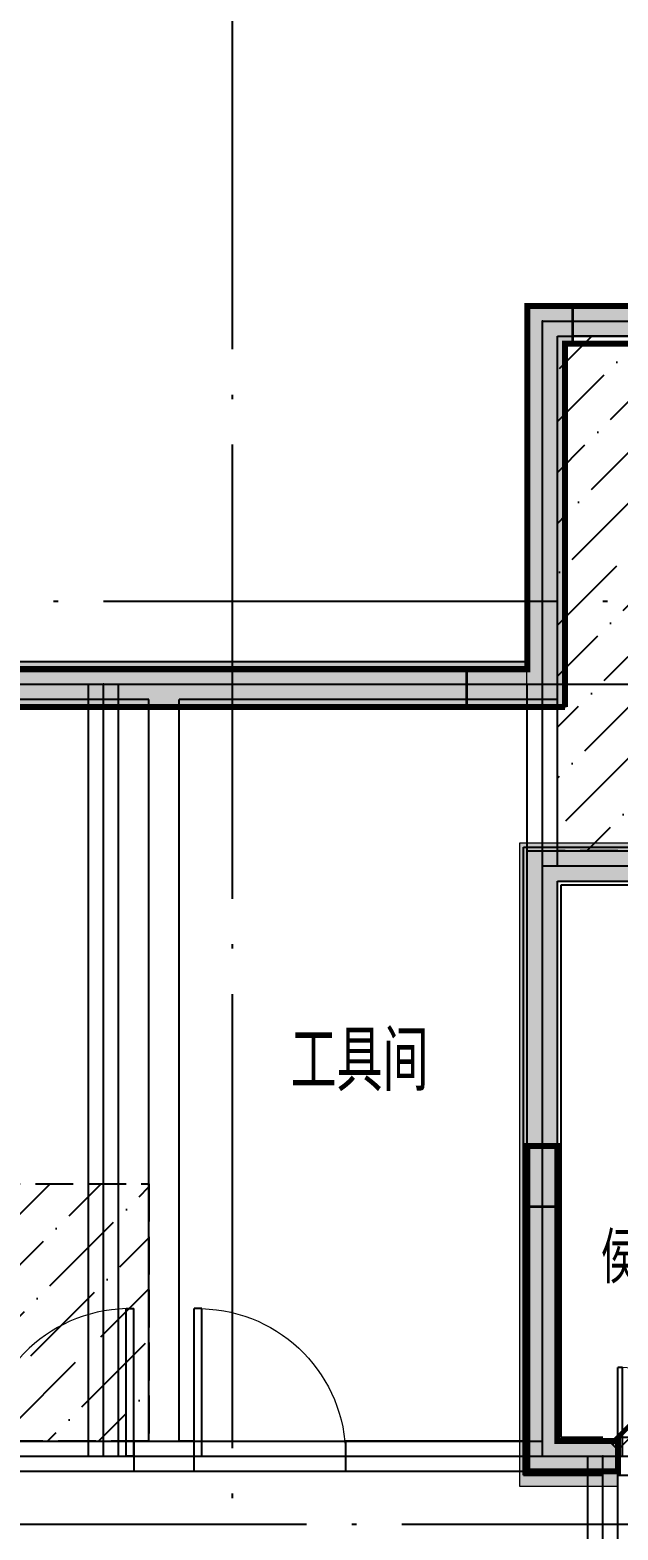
# Model space of a CAD drawing. Extents: x 290727 to 13733020, y 1731457 to 3643100.
# Drawn here: x 718977 to 722863, y 2202942 to 2212852 of the extents above; entities that cross this region are included whole.
import ezdxf

# ---------------------------------------------------------------- set-up
doc = ezdxf.new("R2010")
doc.units = 0
doc.header["$LTSCALE"] = 10
doc.header["$PDSIZE"] = 0.5
for name, pattern in [('DASH', [0.35, 0.25, -0.1]), ('DASHED', [0.75, 0.5, -0.25]), ('DOTE', [2.4200000000000004, 2, -0.2, 0.02, -0.2])]:
    doc.linetypes.add(name, pattern=pattern)
doc.layers.get('0').update_dxf_attribs({"linetype": 'CONTINUOUS'})
doc.layers.add('1106', color=7, linetype='CONTINUOUS', true_color=0x89bf5f)
doc.layers.add('2206', color=7, linetype='CONTINUOUS', true_color=0x3474d4)
for name, color, linetype in [('BEAM_DASH', 144, 'DASHED'), ('DOTE', 8, 'DOTE'), ('PUB_HATCH', 8, 'CONTINUOUS'), ('PUB_TEXT', 7, 'CONTINUOUS'), ('WALL', 255, 'CONTINUOUS'), ('WINDOW', 4, 'CONTINUOUS'), ('X-人防$0$PUB_HATCH', 8, 'CONTINUOUS'), ('人防4..30$0$人防4..30$0$SPACE_HATCH', 8, 'CONTINUOUS'), ('作业图', 4, 'CONTINUOUS'), ('文字', 4, 'CONTINUOUS')]:
    doc.layers.add(name, color=color, linetype=linetype)
doc.layers.add('DIM_MODI', color=6, linetype='CONTINUOUS', plot=False)
for name, color, linetype, lineweight in [('S_ConcWall', 8, 'CONTINUOUS', 35), ('X-人防$0$人防', 210, 'CONTINUOUS', 20), ('人防4..30$0$人防4..30$0$人防', 210, 'CONTINUOUS', 20)]:
    doc.layers.add(name, color=color, linetype=linetype, lineweight=lineweight)
doc.layers.get('0').off()
doc.styles.add('HNSJY', font='HNSJY-07', dxfattribs={"width": 0.8, "bigfont": 'HNSJY-HZ'})
pattern_1 = [(45, (0, 0), (126.284851702535, 463.0444562426283), [595.3125, -119.0625, 0, -119.0625])]

# ---------------------------------------------------------------- blocks, each defined once
blk = doc.blocks.new('A$C55C93FC2')
at = {"layer": 'DOTE', "linetype": 'DOTE', "ltscale": 150}
for p, q in [((235384.415015288, 127235.4713699026), (235384.4150152875, 12199.99773951061)), ((107484.1350579556, 82642.35001189308), (252290.8196143164, 82642.35001189169)), ((102195.9590474386, 76542.35001189262), (252290.8196143164, 76542.35001189169))]:
    blk.add_line(p, q, dxfattribs=at)
blk = doc.blocks.new('A$C682E2834')
h = blk.add_hatch(color=0)
h.dxf.hatch_style = 1
h.paths.add_polyline_path([(30400.23085716739, 7899.570863577392), (30600.24778824602, 7899.58779752336), (30600.28163841716, 7499.763246389892), (30800.28163841716, 7499.782777639892), (30800.23085716716, 7899.561097952392), (32999.96913841716, 7899.459535452392), (33000.16445091716, 7499.571840139892), (33200.16445091716, 7499.638246389892), (33200.05505534937, 7899.587791461672), (33200.00038841716, 7899.570863577392), (33200.00038841739, 8099.440454095457), (30600.23085716739, 8099.570863577392), (30400.23085716739, 8099.570863577392)])
edge = h.paths.add_edge_path(flags=16)
edge.add_line((11799.89296654239, 7900.001527639892), (11799.80312279216, 7500.223207327392))
h.paths.add_polyline_path([(9600.016013417393, 7900.001527639892), (11799.89296654239, 7900.001527639892)], flags=17)
h.paths.add_polyline_path([(21424.87343529216, 250.0015276398917), (21599.87343529216, 250.0020159211417), (21599.87343529216, 0.002015921141719446), (21174.87343529216, 0.001527639891719446), (20999.87343529216, 0.002015921141719446), (20999.87343529216, 250.0020159211417), (21174.87343529216, 250.0015276398917), (21175.03163841716, 2150.010804983642), (21425.03163841716, 2149.991273733642)])
h.paths.add_polyline_path([(42349.82460716716, 2149.023988577392), (42599.82460716716, 2149.014222952392), (42599.74648216716, 0.0005510773917194456), (42199.74648216716, 0.002015921141719446), (42199.74648216716, 250.0020159211417), (42349.74648216716, 250.0015276398917)])
h.paths.add_polyline_path([(42599.90663841716, 3549.014222952392), (42349.90663841716, 3549.025941702392), (42350.00429466716, 5450.001527639892), (42200.00038841716, 5450.001527639892), (42200.00038841716, 5700.001527639892), (42600.00038841716, 5700.001527639892)])
h.paths.add_polyline_path([(40700.23085716716, 10549.10113701489), (40700.24257591716, 10799.10113701489), (41300.23866966716, 10799.07574638989), (41300.16054466716, 8649.073793264892), (41050.16054466716, 8649.083558889892), (41050.24257591716, 10549.08648857739)])
h.paths.add_polyline_path([(39150.00038841716, 5450.001527639892), (39150.00038841716, 5700.001527639892), (41050.00038841716, 5700.001527639892), (41050.00038841716, 6099.077699514892), (41300.00038841716, 6099.077699514892), (41300.00038841716, 5450.001527639892)])
h.paths.add_polyline_path([(35100.33632591716, 12949.37848076489), (35100.34804466716, 13199.37848076489), (35400.34023216716, 13199.34918388989), (35400.23866966716, 10799.34625420239), (35800.24648216716, 10799.33160576489), (35800.22695091716, 10549.33160576489), (35150.23866966716, 10549.36383232739), (35150.34413841716, 12949.36090263989)])
h.paths.add_polyline_path([(28700.48085716716, 13199.59723076489), (28700.47695091716, 12949.59723076489), (28650.48281029216, 12949.60309013989), (28650.38124779216, 10549.60504326489), (28000.38124779216, 10549.60504326489), (28000.38124779216, 10799.60504326489), (28400.38124779216, 10799.60504326489), (28400.48281029216, 13199.60699638989)])
h.paths.add_polyline_path([(22750.16249779216, 8649.935121389892), (22500.16249779216, 8649.944887014892), (22500.23866966716, 10799.94586357739), (23100.24257591716, 10799.91754326489), (23100.23085716716, 10549.91754326489), (22750.23866966716, 10549.93414482739)])
h.paths.add_polyline_path([(24650.00234154216, 5700.001527639892), (24650.00234154216, 5450.001527639892), (22500.00234154216, 5450.001527639892), (22500.00234154216, 6049.940980764892), (22750.00234154216, 6049.940980764892), (22750.00234154216, 5700.001527639892)])
h.paths.add_polyline_path([(25699.81679466716, 250.0010393586417), (25699.81679466716, 0.001039358641719446), (24799.74648216716, 0.001039358641719446), (24799.83046654216, 2149.837953421142), (25049.83046654216, 2149.827699514892), (25049.74648216716, 250.0010393586417)])
h.paths.add_polyline_path([(32024.28945091716, 0.001039358641719446), (31299.81679466716, 0.001039358641719446), (31299.81679466716, 250.0010393586417), (31774.35976341716, 250.0010393586417), (31774.89101341716, 2149.639711233642), (32024.89101341716, 2149.569398733642), (32024.35976341716, 250.0010393586417), (32499.81679466716, 250.0010393586417), (32499.81679466716, 0.001039358641719446)])
h.paths.add_polyline_path([(29000.14491966716, 5700.001527639892), (29000.14491966716, 5500.001527639892), (28400.14296654216, 5500.001527639892), (28400.22109154216, 7249.609926077392), (28600.22109154216, 7249.600160452392), (28600.14296654216, 5700.001527639892)])
h.paths.add_polyline_path([(34800.00038841716, 5500.001527639892), (34800.00038841716, 5700.001527639892), (35200.00038841716, 5700.001527639892), (35200.00038841716, 7249.351137014892), (35400.00038841716, 7249.351137014892), (35400.00038841716, 5500.001527639892)])
h.paths.add_polyline_path([(30000.47695091716, 12949.58355888989), (30000.48085716716, 13199.58160576489), (30600.48281029216, 13199.57184013989), (30600.32656029216, 9399.568910452392), (30400.33046654216, 9399.575746389892), (30400.48671654216, 12949.57574638989)])
h.paths.add_polyline_path([(33200.18398216716, 9399.449769827392), (33400.18007591716, 9399.442933889892), (33400.34023216716, 12949.44098076489), (33800.33632591716, 12949.41949638989), (33800.34804466716, 13199.41949638989), (33200.34023216716, 13199.44879326489)])
h.paths.add_polyline_path([(38099.74648216716, 0.001039358641719446), (38099.74648216716, 250.0010393586417), (38749.74648216716, 250.0010393586417), (38749.82460716716, 2149.190980764892), (38999.82460716716, 2149.181215139892), (38999.74648216716, 0.001039358641719446)])
h.paths.add_polyline_path([(35024.86366966716, 2149.365785452392), (34774.86366966716, 2149.374574514892), (34774.93788841716, 4199.375551077392), (35024.93788841716, 4199.365785452392)])
h.paths.add_polyline_path([(29025.00234154216, 2149.648500296142), (28775.00234154216, 2149.648500296142), (28775.00234154216, 4199.648012014892), (29025.00234154216, 4199.648012014892)])
h.paths.add_polyline_path([(1900.001609120285, 10800.00152763989), (1900.001609120285, 10550.00152763989), (1550.001609120285, 10550.00152763989), (1550.001609120285, 8650.001527639892), (1300.001609120285, 8650.001527639892), (1300.001609120285, 10800.00152763989)])
h.paths.add_polyline_path([(3450.00136497966, 5700.001527639892), (3450.00136497966, 5450.001527639892), (1300.001609120285, 5450.001527639892), (1300.001609120285, 6100.001527639892), (1550.001609120285, 6100.001527639892), (1550.001609120285, 5700.001527639892)])
h.paths.add_polyline_path([(20100.00234154216, 8650.001527639892), (19850.00234154216, 8650.001527639892), (19850.00234154216, 10550.00152763989), (19500.00234154216, 10550.00152763989), (19500.00234154216, 10800.00152763989), (20100.00234154216, 10800.00152763989)])
h.paths.add_polyline_path([(13899.85097435466, 12950.00152763989), (13899.85097435466, 13200.00152763989), (14199.85488060466, 13200.00152763989), (14199.85488060466, 10800.00152763989), (14599.85585716716, 10800.00152763989), (14599.85585716716, 10550.00152763989), (13949.85488060466, 10550.00152763989), (13949.85488060466, 12950.00152763989)])
h.paths.add_polyline_path([(7499.99745872966, 13200.00152763989), (7499.99745872966, 12950.00152763989), (7450.00136497966, 12950.00152763989), (7450.00136497966, 10550.00152763989), (6800.00136497966, 10550.00152763989), (6800.00136497966, 10800.00152763989), (7200.00136497966, 10800.00152763989), (7200.00136497966, 13200.00152763989)])
h.paths.add_polyline_path([(17950.00234154216, 5450.001527639892), (17950.00234154216, 5700.001527639892), (19850.00234154216, 5700.001527639892), (19850.00234154216, 6050.001527639892), (20100.00234154216, 6050.001527639892), (20100.00234154216, 5450.001527639892)])
h.paths.add_polyline_path([(16900.00234154216, 0.001039358641719446), (16900.00234154216, 250.0010393586417), (17550.00234154216, 250.0010393586417), (17550.00234154216, 2150.001039358642), (17800.00234154216, 2150.001039358642), (17800.00234154216, 0.001039358641719446)])
h.paths.add_polyline_path([(10575.42616966716, 0.001039358641719446), (10100.00136497966, 0.001039358641719446), (10100.00136497966, 250.0010393586417), (10575.42616966716, 250.0010393586417), (10575.00136497966, 2149.975160452392), (10825.00136497966, 2150.026918264892), (10825.42616966716, 250.0010393586417), (11300.00136497966, 250.0010393586417), (11300.00136497966, 0.001039358641719446)])
h.paths.add_polyline_path([(400.0016091202851, 5700.001527639892), (400.0016091202851, 5450.001527639892), (250.0016091202851, 5450.001527639892), (250.0016091202851, 3550.001527639892), (0.001609120285138488, 3550.001527639892), (0.001609120285138488, 5700.001527639892)])
h.paths.add_polyline_path([(400.0011208390351, 250.0020159211417), (400.0018532609101, 0.002015921141719446), (0.001609120285138488, 0.0005510773917194456), (0.001609120285138488, 2150.001039358642), (250.0016091202851, 2150.001039358642), (250.0016091202851, 250.0015276398917)])
h.paths.add_polyline_path([(13599.85488060466, 5500.001527639892), (13599.85488060466, 5700.001527639892), (13999.85488060466, 5700.001527639892), (13999.85488060466, 7250.001527639892), (14199.85488060466, 7250.001527639892), (14199.85488060466, 5500.001527639892)])
h.paths.add_polyline_path([(7800.00136497966, 5700.001527639892), (7800.00136497966, 5500.001527639892), (7200.00136497966, 5500.001527639892), (7200.00136497966, 7250.001527639892), (7400.00136497966, 7250.001527639892), (7400.00136497966, 5700.001527639892)])
h.paths.add_polyline_path([(12599.85097435466, 13200.00152763989), (12599.85097435466, 12950.00152763989), (12199.85488060466, 12950.00152763989), (12199.85488060466, 9400.001527639892), (11999.85488060466, 9400.001527639892), (11999.85488060466, 13200.00152763989)])
h.paths.add_polyline_path([(9200.001364979893, 9400.001527639892), (9200.001364979893, 12950.00152763989), (8799.99745872966, 12950.00152763989), (8799.99745872966, 13200.00152763989), (9400.00136497966, 13200.00152763989), (9400.001364979893, 9400.001527639892)])
h.paths.add_polyline_path([(4500.00136497966, 250.0010393586417), (4500.00136497966, 0.001039358641719446), (3600.00136497966, 0.001039358641719446), (3600.00136497966, 2150.001039358642), (3850.00136497966, 2150.001039358642), (3850.00136497966, 250.0010393586417)])
h.paths.add_polyline_path([(7825.00136497966, 2150.001039358642), (7575.00136497966, 2150.001039358642), (7575.00136497966, 4200.001527639892), (7825.00136497966, 4200.001527639892)])
h.paths.add_polyline_path([(13824.85683372966, 2150.001039358642), (13574.85683372966, 2150.001039358642), (13574.85683372966, 4200.001527639892), (13824.85683372966, 4200.001527639892)])
edge = h.paths.add_edge_path()
edge.add_line((11999.78554466739, 8100.001527639892), (12199.78554466739, 8100.001527639892))
edge.add_line((12199.78554466739, 8100.001527639892), (12199.78554466739, 7900.001527639892))
edge.add_line((12199.78554466739, 7900.001527639892), (11999.76861358853, 7900.01846158586))
edge.add_line((9400.016013417393, 8100.001527639892), (9200.016013417393, 8100.001527639892))
edge.add_line((9200.016013417393, 8100.001527639892), (9200.016013417393, 7900.001527639892))
edge.add_line((9200.016013417393, 7900.001527639892), (9400.032944496023, 7900.01846158586))
edge.add_line((9400.011129499879, 7900.018459738931), (9400.00136497966, 7500.188051077392))
edge.add_line((9400.00136497966, 7500.188051077392), (9600.00136497966, 7500.182191702392))
edge.add_line((9600.00136497966, 7500.182191702392), (9600.016013417393, 7900.001527639892))
edge.add_line((11999.87831810489, 8100.001527639892), (9400.016013417393, 8100.001527639892))
edge.add_line((11799.80312279216, 7500.223207327392), (11999.80312279239, 7500.193910452392))
edge.add_line((11999.80312279239, 7500.193910452392), (11999.76861358853, 7900.01846158586))
at = {"layer": 'S_ConcWall', "color": 0, "lineweight": 35, "ltscale": 0.9999999776482582}
for p, q in [((28400.38124779216, 10799.60504326489), (28400.48281029216, 13199.60699638989)), ((28400.48281029216, 13199.60699638989), (28700.48085716716, 13199.59723076489)), ((28700.48085716716, 13199.59723076489), (28700.47695091716, 12949.59723076489)), ((28650.48281029216, 12949.60309013989), (28650.38124779216, 10549.60504326489)), ((28700.47695091716, 12949.59723076489), (28650.48281029216, 12949.60309013989)), ((28000.38124779216, 10549.60504326489), (28000.38124779216, 10799.60504326489)), ((28000.38124779216, 10799.60504326489), (28400.38124779216, 10799.60504326489)), ((28650.38124779216, 10549.60504326489), (28000.38124779216, 10549.60504326489)), ((28400.14296654216, 5500.001527639892), (28400.22109154216, 7249.609926077392)), ((28400.22109154216, 7249.609926077392), (28600.22109154216, 7249.600160452392)), ((28600.22109154216, 7249.600160452392), (28600.14296654216, 5700.001527639892)), ((28600.14296654216, 5700.001527639892), (29000.14491966716, 5700.001527639892)), ((29000.14491966716, 5700.001527639892), (29000.14491966716, 5500.001527639892)), ((29000.14491966716, 5500.001527639892), (28400.14296654216, 5500.001527639892))]:
    blk.add_line(p, q, dxfattribs=at)
blk = doc.blocks.new('A$C14B0585C')
h = blk.add_hatch(color=256)
h.dxf.hatch_style = 1
h.paths.add_polyline_path([(3799.336395423044, -7.21916148904711e-05), (9399.266082923044, -7.21916148904711e-05), (9399.266082923044, 199.9994395449467), (3799.336395423044, 199.9994395449467)])
h.paths.add_polyline_path([(10299.53561418853, 199.9994395398535), (13499.26608292304, 199.9994395398535), (13499.26608292304, -7.21916148904711e-05), (10299.53561418853, -7.21916148904711e-05)])
h.paths.add_polyline_path([(13699.53561418573, 3550.005298922333), (13899.34420792304, 3549.023853589635), (13899.34420792304, 2149.012134839635), (13699.53561418573, 2149.993580172333)])
h.paths.add_polyline_path([(7099.766082923044, 10799.32951765214), (11999.75631729804, 10799.32951765214), (11999.53073138348, 10599.99943954247), (7099.540497008478, 10599.99943954247)])
h.paths.add_polyline_path([(1699.535614182358, 13199.99943951939), (1699.535614180262, 14249.9994395354), (6699.535614192719, 14249.9994395455), (6699.433008756838, 13199.34713746028), (6499.535614220076, 13199.99943953214), (6499.53561421996, 14049.99943954614), (1899.535614174674, 14049.99943951843), (1899.535614169785, 13199.99943955775)])
h.paths.add_polyline_path([(0.0004579230444505811, 13199.59514265214), (1299.996551673044, 13199.59514265214), (1299.996551673044, 12999.99943951971), (0.0004579230444505811, 12999.99943951971)])
h.paths.add_polyline_path([(12599.75103755097, 10799.4987999248), (13499.5356141848, 10799.99943954742), (13499.53561440902, 5499.999439546344), (13299.53561440902, 5499.999439546344), (13299.53561419074, 10599.99943951372), (12599.75103755202, 10600.02486770923)])
blk.add_lwpolyline([(0.0004579230444505811, 13199.59514265214), (1299.996551673044, 13199.59514265214), (1299.996551673044, 12999.99943951971), (0.0004579230444505811, 12999.99943951971)], close=True)
blk = doc.blocks.new('$DorLib2D$00000002')
for p, q in [((-0.5, -1e-16), (-0.5000000000000007, 0.4875)), ((-0.4750000000000007, 0.4875), (-0.5000000000000007, 0.4875)), ((-0.475, 0), (-0.4750000000000007, 0.4875)), ((0.475, 0), (0.4750000000000007, 0.4875)), ((0.4750000000000007, 0.4875), (0.5000000000000007, 0.4875)), ((0.5, -1e-16), (0.5000000000000007, 0.4875)), ((-0.5, -1e-16), (-0.475, 0)), ((0.5, -1e-16), (0.475, 0))]:
    blk.add_line(p, q)
at = {"lineweight": 13}
for centre, start, end in [((-0.4875, 0), 0, 88.53071641864632), ((0.4875, 0), 91.46928358135372, 180)]:
    blk.add_arc(centre, 0.4875, start, end, dxfattribs=at)
blk = doc.blocks.new('$DorLib2D$00000001')
for p, q in [((0.45, 0.975), (0.5000000000000002, 0.975)), ((0.45, 0), (0.45, 0.975)), ((0.5, 0), (0.5, 0.975)), ((0.5, 0), (0.45, 0))]:
    blk.add_line(p, q)
at = {"lineweight": 13}
blk.add_arc((0.475, 0), 0.975, 91.46928358135379, 180, dxfattribs=at)
blk = doc.blocks.new('X-人防$0$$DorLib2D$00000083')
for p, q in [((-0.2071067811911576, 0.7821067811847939), (-0.1717514421318356, 0.8174621202441017)), ((0.4999999999953957, 0.0749999999982407), (-0.2071067811911576, 0.7821067811847939)), ((0.4999999999953957, 0.0749999999982407), (0.5353553390547177, 0.1103553390575627))]:
    blk.add_line(p, q)
at = {"const_width": 0.025}
blk.add_lwpolyline([(0.5353553390547177, 0.1103553390575627), (-0.1717514421317787, 0.8174621202441443)], dxfattribs=at)
blk.add_arc((0.4999999999953957, 0.0749999999982407), 1, 135, 180)
blk = doc.blocks.new('车库建筑作业图')
at = {"layer": 'PUB_HATCH'}
h = blk.add_hatch(dxfattribs=at)
h.set_pattern_fill('ANSI36', color=256, scale=150, style=0)
h.set_pattern_definition(pattern_1)
h.paths.add_polyline_path([(722462.3761731294, 2210829.787113925), (724262.3761730795, 2210829.787113925), (724262.3761730795, 2207429.787113923), (722462.3761731294, 2207429.787113923)])
h.paths.add_polyline_path([(729062.3761730437, 2210829.787113925), (727262.3761730937, 2210829.787113925), (727262.3761730937, 2205929.787113923), (729062.3761730437, 2205929.787113923)])
h = blk.add_hatch(dxfattribs=at)
h.set_pattern_fill('ANSI36', color=256, scale=150, style=0)
h.set_pattern_definition(pattern_1)
h.paths.add_polyline_path([(716562.3761730442, 2205229.787113947), (719762.3761730967, 2205229.787113947), (719762.3761730967, 2203529.787113943), (716562.3761730442, 2203529.787113943)])
h.paths.add_polyline_path([(715262.3761730557, 2203329.787113953), (718762.3761730728, 2203329.787113953), (718762.3761730728, 2202129.787114016), (715262.3761730557, 2202129.787114016)])
at = {"layer": 'X-人防$0$PUB_HATCH'}
blk.add_hatch(color=256, dxfattribs=at).paths.add_polyline_path([(722462.3761730972, 2207229.672073746), (722212.3761730973, 2207479.625935473), (722212.3761730973, 2203230.608366537), (722462.3761730972, 2203530.608352087)])
at = {"layer": 'X-人防$0$PUB_HATCH', "linetype": 'Continuous'}
blk.add_hatch(color=256, dxfattribs=at).paths.add_polyline_path([(722212.3761730973, 2203230.608366537), (722862.3761673458, 2203230.608328968), (722862.3761846852, 2203530.608328969), (722462.3761730972, 2203530.608352087)])
at = {"layer": '人防4..30$0$人防4..30$0$SPACE_HATCH'}
for points in [[(722260.1283701236, 2208680.607600607), (710712.3784808706, 2208680.604268353), (710962.3784808803, 2208380.604340493), (722260.1284566926, 2208380.607600607)], [(724455.9038181821, 2207230.040019391), (724206.3406196737, 2207479.993961739), (722212.3761730973, 2207479.625935473), (722462.3761730972, 2207229.672073746)]]:
    blk.add_hatch(color=256, dxfattribs=at).paths.add_polyline_path(points)
at = {"layer": 'DIM_MODI', "linetype": 'Continuous'}
for p, q in [((722262.3761584257, 2208680.60688195), (722262.4122249637, 2211029.392589143)), ((722262.4122249637, 2211029.392589143), (724212.3761730785, 2211029.787113923)), ((717276.8842806277, 2208680.606881932), (722262.3761584257, 2208680.60688195))]:
    blk.add_line(p, q, dxfattribs=at)
at = {"layer": 'DOTE', "ltscale": 150}
blk.add_line((692998.279120014, 2208529.787113946), (737690.9445045231, 2208529.787113946), dxfattribs=at)
at = {"layer": 'PUB_HATCH', "linetype": 'DASH', "ltscale": 100}
for points in [[(722462.3761731294, 2210829.787113925), (724262.3761730795, 2210829.787113925), (724262.3761730795, 2207429.787113923), (722462.3761731294, 2207429.787113923)], [(716562.3761730442, 2205229.787113947), (719762.3761730967, 2205229.787113947), (719762.3761730967, 2203529.787113943), (716562.3761730442, 2203529.787113943)]]:
    blk.add_lwpolyline(points, close=True, dxfattribs=at)
at = {"layer": 'WALL'}
for p, q in [((722262.3761730904, 2211029.787113923), (724262.3761730787, 2211029.787113923)), ((722262.3761730904, 2208629.787113975), (722262.3761730904, 2211029.787113923)), ((722462.3761730904, 2210829.787113923), (724262.3761730937, 2210829.787113923)), ((722462.3761730904, 2208429.787113975), (722462.3761730904, 2210829.787113923)), ((719862.3761730967, 2208629.787113974), (716462.3761730723, 2208629.787113972)), ((722262.3761730904, 2208629.787113975), (719862.3761730968, 2208629.787113974)), ((719762.3761730968, 2208429.787113974), (716562.3761730724, 2208429.787113972)), ((719762.3761730968, 2203529.787113954), (719762.3761730968, 2208429.787113974)), ((722462.3761730904, 2208429.787113975), (719962.3761730968, 2208429.787113974)), ((719962.3761730968, 2203529.787113954), (719962.3761730968, 2208429.787113974)), ((722262.3761730968, 2207429.787113923), (724262.3761730937, 2207429.787113923)), ((722262.3761730968, 2203529.787113946), (722262.3761730968, 2207429.787113923)), ((722462.3761730968, 2207229.787113923), (724262.3761730937, 2207229.787113923)), ((722462.3761730968, 2203529.787113947), (722462.3761730968, 2207229.787113923)), ((719762.3761730968, 2203529.787113954), (719662.376177261, 2203529.787113954)), ((719662.376177261, 2203529.787113954), (719662.3761772611, 2203329.787113954)), ((720062.3756834976, 2203529.787113954), (719962.3761730968, 2203529.787113954)), ((720062.3756834969, 2203329.787113954), (720062.3756834976, 2203529.787113954)), ((722262.3761730968, 2203529.787113946), (721062.3756834976, 2203529.78711395)), ((721062.3756834976, 2203529.78711395), (721062.3756834969, 2203329.78711395)), ((722862.3761730951, 2203529.787113947), (722462.3761730968, 2203529.787113947)), ((722862.3761730951, 2203329.787113947), (722862.3761730951, 2203529.787113947)), ((719662.3761772611, 2203329.787113954), (719862.3761730968, 2203329.787113954)), ((719862.3761730965, 2203329.787113954), (720062.3756834969, 2203329.787113954)), ((721062.3756834969, 2203329.78711395), (722362.376173072, 2203329.787113946)), ((722362.3761730968, 2203329.787113947), (722862.3761730951, 2203329.787113947))]:
    blk.add_line(p, q, dxfattribs=at)
at = {"layer": 'X-人防$0$人防', "color": 210}
for p, q in [((722212.3761730973, 2207479.625935473), (722212.3761730973, 2203230.608366537)), ((722462.3761730972, 2207229.672073746), (722462.3761730972, 2203530.608352087))]:
    blk.add_line(p, q, dxfattribs=at)
at = {"layer": 'X-人防$0$人防', "color": 6, "linetype": 'Continuous'}
for p, q in [((722862.3761846852, 2203530.608328969), (722462.3761730972, 2203530.608352087)), ((722862.3761673458, 2203230.608328968), (722862.3761846852, 2203530.608328969)), ((722212.3761730973, 2203230.608366537), (722862.3761673458, 2203230.608328968))]:
    blk.add_line(p, q, dxfattribs=at)
at = {"layer": '人防4..30$0$人防4..30$0$人防'}
for p, q in [((722260.1283701236, 2208680.607600607), (710712.3784808706, 2208680.604268353)), ((722260.1284566926, 2208380.607600607), (722260.1283701236, 2208680.607600607)), ((722260.1284566926, 2208380.607600607), (710962.3784808803, 2208380.604340493)), ((724206.3406196737, 2207479.993961739), (722212.3761730973, 2207479.625935473)), ((724455.9038181821, 2207230.040019391), (722462.3761730972, 2207229.672073746))]:
    blk.add_line(p, q, dxfattribs=at)
blk.add_blockref('A$C14B0585C', (722562.8405588869, 2197829.787674404))
at = {"color": 8}
blk.add_blockref('A$C682E2834', (693862.3601596428, 2197829.785586278), dxfattribs=at)
at = {"layer": 'WINDOW'}
for name, p, xscale, yscale, zscale in [('$DorLib2D$00000001', (719162.376177261, 2203429.787113954), 1000, 1000, 1000), ('$DorLib2D$00000002', (723462.3761730951, 2203429.787113947), 1200, 1200, -1200)]:
    blk.add_blockref(name, p, dxfattribs=dict(at, xscale=xscale, yscale=yscale, zscale=zscale))
at = {"layer": 'WINDOW', "xscale": -1000, "yscale": 1000, "zscale": -1000, "rotation": 359.9999999998079}
blk.add_blockref('$DorLib2D$00000001', (720562.3756834973, 2203429.787113952), dxfattribs=at)
at = {"layer": 'WINDOW', "color": 7, "xscale": -1200, "yscale": 1200, "zscale": 1200, "rotation": 359.9999966884357}
blk.add_blockref('X-人防$0$$DorLib2D$00000083', (723462.3761760155, 2203380.60829429), dxfattribs=at)
at = {"layer": '文字', "linetype": 'Continuous'}
blk.add_blockref('A$C55C93FC2', (484928.2411151752, 2126437.437102827), dxfattribs=at)
at = {"layer": 'PUB_TEXT', "style": 'HNSJY', "width": 0.8}
for s, height, p in [('工具间', 399.9999999999999, (720698.4975267008, 2205841.897310046)), ('侯梯厅', 337.5886524822695, (722748.532469588, 2204571.768935299))]:
    blk.add_text(s, height=height, dxfattribs=at).set_placement(p)
blk = doc.blocks.new('人防-l')
at = {"color": 0}
for p, q in [((874255.0969224663, -924834.0874525621), (874255.2219224663, -922434.0874525621)), ((874255.2219224663, -922434.0874525621), (876255.2219224663, -922434.1187025621)), ((868868.6594224663, -924833.6890150621), (871354.9719224663, -924833.8999525621)), ((871354.7219224663, -929933.6890150621), (871354.9719224663, -924833.8999525621)), ((871354.9719224663, -924833.8999525621), (874255.0969224663, -924834.0874525621)), ((874255.0344224663, -926034.0874525621), (874255.0969224663, -924834.0874525621)), ((874254.9719224663, -927884.0874525621), (874255.0344224663, -926034.0874525621)), ((874255.0344224663, -926034.0874525621), (876255.0344224663, -926034.1187025621)), ((874254.8469224663, -929933.6890150621), (874254.9719224663, -927884.0874525621)), ((870654.7219224663, -929933.6890150621), (871354.7219224663, -929933.6890150621)), ((871354.7219224663, -929933.6890150621), (874254.8469224663, -929933.6890150621)), ((874254.8469224663, -929933.6890150621), (874654.7219224663, -929933.6890150621)), ((874654.7219224663, -929933.6890150621), (874754.8469224663, -929933.6890150621)), ((874654.7219224663, -931309.0405775621), (874654.7219224663, -929933.6890150621)), ((874754.8469224663, -929933.6890150621), (876455.2219224663, -929933.6890150621))]:
    blk.add_line(p, q, dxfattribs=at)
for p in [(874255.2219224663, -922434.0874525621), (871354.9719224663, -924833.8999525621), (874255.0969224663, -924834.0874525621), (874255.0344224663, -926034.0874525621), (874254.9719224663, -927884.0874525621), (871354.7219224663, -929933.6890150621), (874254.8469224663, -929933.6890150621), (874654.7219224663, -929933.6890150621), (874754.8469224663, -929933.6890150621)]:
    blk.add_point(p, dxfattribs=at)
at = {"layer": '1106', "color": 0}
for p, q in [((874155.0969224663, -924734.0796400621), (874155.2219224663, -922334.0874525621)), ((874155.2219224663, -922334.0874525621), (876255.2219224663, -922334.1187025621)), ((874405.0969224663, -924984.0952650621), (874405.2219224663, -922584.0874525621)), ((874405.2219224663, -922584.0874525621), (876155.2219224663, -922584.1187025621)), ((869168.6594224663, -924733.7124525621), (871354.9719224663, -924733.8999525621)), ((871354.9719224663, -924733.8999525621), (874155.0969224663, -924734.0796400621)), ((868868.6594224663, -924983.6890150621), (871354.9719224663, -924983.8999525621)), ((871354.9719224663, -924983.8999525621), (874405.0969224663, -924984.0952650621)), ((874129.9719224663, -927884.0874525621), (874130.0344224663, -925909.0874525621)), ((874130.0344224663, -925909.0874525621), (876155.0344224663, -925909.1187025621)), ((874379.9719224663, -927884.0874525621), (874380.0344224663, -926159.0874525621)), ((874380.0344224663, -926159.0874525621), (876355.0344224663, -926159.1187025621)), ((874129.8469224663, -930058.6890150621), (874129.9719224663, -927884.0874525621)), ((874379.8469224663, -929808.6890150621), (874379.9719224663, -927884.0874525621)), ((874379.8469224663, -929808.6890150621), (874654.7219224663, -929808.6890150621)), ((874654.7219224663, -929833.6890150621), (874754.8469224663, -929833.6890150621)), ((874754.8469224663, -929808.6890150621), (876455.2219224663, -929808.6890150621)), ((874129.8469224663, -930058.6890150621), (874654.7219224663, -930058.6890150621)), ((874654.7219224663, -930033.6890150621), (874754.8469224663, -930033.6890150621)), ((874754.8469224663, -930058.6890150621), (876455.2219224663, -930058.6890150621))]:
    blk.add_line(p, q, dxfattribs=at)
at = {"layer": '2206', "color": 0}
for p, q in [((871254.7219224663, -929933.6890150621), (871254.9719224663, -924833.8999525621)), ((871254.7219224663, -929933.6890150621), (871254.9719224663, -924833.8999525621)), ((871454.7219224663, -929933.6890150621), (871454.9719224663, -924833.8999525621)), ((874155.0344224663, -926034.0874525621), (874155.0969224663, -924834.0874525621)), ((874155.0344224663, -926034.0874525621), (874155.0969224663, -924834.0874525621)), ((874355.0344224663, -926034.0874525621), (874355.0969224663, -924834.0874525621)), ((870654.7219224663, -929833.6890150621), (871354.7219224663, -929833.6890150621)), ((870654.7219224663, -929833.6890150621), (871354.7219224663, -929833.6890150621)), ((871354.7219224663, -929833.6890150621), (874254.8469224663, -929833.6890150621)), ((871354.7219224663, -929833.6890150621), (874254.8469224663, -929833.6890150621)), ((874554.7219224663, -931309.0405775621), (874554.7219224663, -929933.6890150621)), ((874554.7219224663, -931309.0405775621), (874554.7219224663, -929933.6890150621)), ((874754.7219224663, -931309.0405775621), (874754.7219224663, -929933.6890150621)), ((870654.7219224663, -930033.6890150621), (871354.7219224663, -930033.6890150621)), ((871354.7219224663, -930033.6890150621), (874254.8469224663, -930033.6890150621))]:
    blk.add_line(p, q, dxfattribs=at)
blk = doc.blocks.new('梁图-10.22')
at = {"color": 0}
blk.add_lwpolyline([(-1416873.943200963, 242057.9509942881), (-1374274.180751553, 242056.402327342), (-1374273.926789003, 247757.9519703458), (-1375573.862072781, 247757.9519702988), (-1375573.646290239, 252857.0261872541), (-1381473.688507753, 252857.2966968529), (-1381473.688507753, 255257.288640481), (-1388473.444365969, 255257.5848538666), (-1388473.54592963, 252857.5554859159), (-1402674.072296815, 252857.9519702909), (-1402674.072296815, 255257.9519702615), (-1409673.925812442, 255257.9519702615), (-1409673.925812442, 252857.9519702909), (-1415574.025342433, 252857.9519702899), (-1415574.025342664, 247759.6041288716), (-1416873.954426425, 247759.6041289298), (-1416873.954426637, 242059.6085485495)], dxfattribs=at)
at = {"layer": 'BEAM_DASH', "color": 0, "lineweight": 18}
for p, q in [((-1391373.674030254, 252607.7487970982), (-1391373.911775262, 247757.9512505592)), ((-1391173.911775021, 247757.9512505592), (-1391173.674030748, 252607.7338479878)), ((-1388473.549489605, 252607.5592784947), (-1388473.60417717, 251557.5580213871)), ((-1388273.598968918, 251657.5512504899), (-1388273.549490007, 252607.5463480176)), ((-1386473.598969026, 251657.5231254902), (-1388273.598968918, 251657.5512504899)), ((-1388473.604177248, 251557.5561914318), (-1388473.666677248, 249707.5561914374)), ((-1388273.666677362, 249707.549434681), (-1388273.607555679, 251457.5512505933)), ((-1388273.607555679, 251457.5512505933), (-1386473.609385694, 251457.523125622)), ((-1391373.911775262, 247757.9512505592), (-1391973.916677306, 247757.9512505592)), ((-1388473.785578745, 247757.9512505592), (-1391173.911775021, 247757.9512505592)), ((-1391873.922034054, 247557.9512505527), (-1391273.916677306, 247557.9512505527)), ((-1391273.916677306, 247557.9512505527), (-1388473.797776238, 247557.9512505527)), ((-1388073.916677306, 247557.9512505527), (-1388073.916677306, 246282.5996880592)), ((-1387873.916677306, 246282.5996880592), (-1387873.916677306, 247557.9512505527))]:
    blk.add_line(p, q, dxfattribs=at)
at = {"layer": 'WALL', "color": 0, "const_width": 40}
for points in [[(-1384824.604177306, 239957.9512507222), (-1384824.604177306, 242057.9512507007), (-1374274.171222656, 242057.9512507007), (-1374273.912131748, 247757.9512506365), (-1375573.91177434, 247757.9512506365), (-1375573.661774582, 252857.0244275448), (-1381473.664073216, 252857.2985027176), (-1381473.601573227, 255257.2981255404), (-1388473.411469026, 255257.5543754832), (-1388473.536468771, 252857.5592781925), (-1393459.979177306, 252857.9257990927), (-1393459.979177306, 255007.9512505536)], [(-1388223.549490108, 252607.5431154221), (-1388223.424489724, 255007.5504694073), (-1386473.42448986, 255007.5231256573), (-1386473.609385694, 251457.5231256634), (-1386273.609385964, 251457.5127089964), (-1386273.424489903, 255007.5170986685)], [(-1394123.729184276, 250707.9344808911), (-1394124.308440021, 252607.9512505643), (-1388223.549490108, 252607.5431153984)]]:
    blk.add_lwpolyline(points, dxfattribs=at)
blk.add_lwpolyline([(-1387873.791677306, 247557.9512505527), (-1387873.791677306, 247757.9512505522), (-1388273.785578372, 247757.9512505522), (-1388273.666677492, 249707.5467142845), (-1388473.66667712, 249707.5589117771), (-1388473.797776238, 247557.9512505527)], close=True, dxfattribs=at)

msp = doc.modelspace()

# ---------------------------------------------------------------- block references
at = {"layer": '作业图', "color": 8, "linetype": 'ByBlock', "extrusion": (8.375082255434633e-20, 6.906956049514209e-07, 0.9999999999997616)}
msp.add_blockref('梁图-10.22', (2110736.317229423, 1955771.835862295, -0.471097132047975), dxfattribs=at)
at = {"layer": '作业图', "linetype": 'Continuous'}
msp.add_blockref('车库建筑作业图', (0, 0), dxfattribs=at)
at = {"layer": '作业图', "color": 8, "linetype": 'ByBlock'}
msp.add_blockref('人防-l', (-151892.3437962893, 3133363.476128358), dxfattribs=at)

doc.saveas('drawing.dxf')
